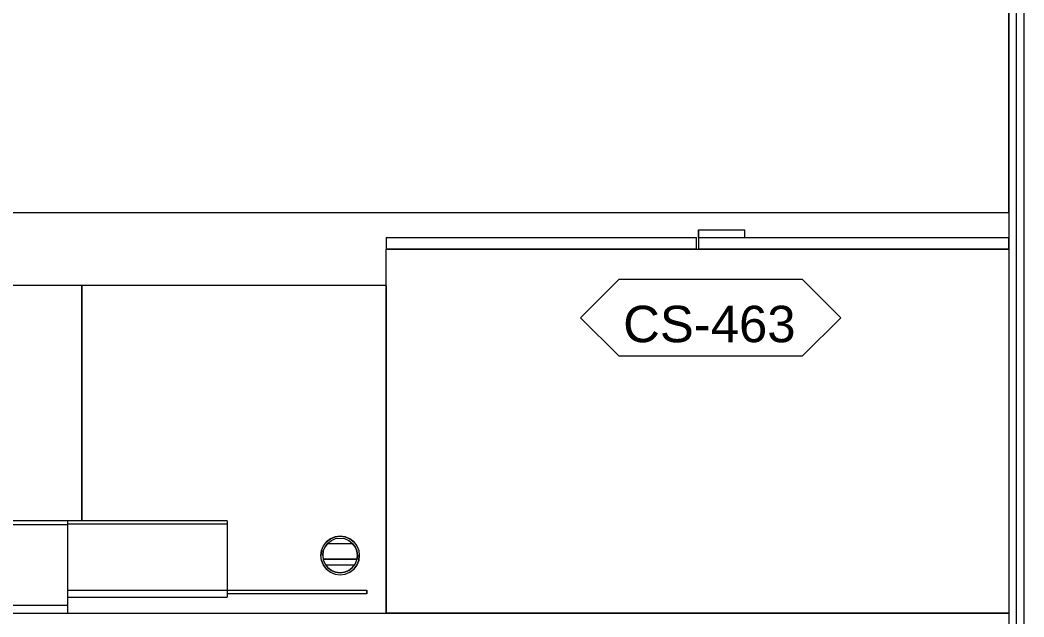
# Model space of a CAD drawing. Header units: centimetres. Extents: x 118932 to 154602, y -32682 to -23521.
# Drawn here: x 127729.8 to 127895.2, y -25857.9 to -25759.6 of the extents above; entities that cross this region are included whole.
import ezdxf

# ---------------------------------------------------------------- set-up
doc = ezdxf.new("R2010")
doc.units = ezdxf.units.CM
doc.header["$LTSCALE"] = 50
doc.header["$MEASUREMENT"] = 0
for name, color, linetype, lineweight, true_color in [('GEN_00_BL_Yazı', 7, 'Continuous', 0, 0x4f5250), ('GEN_02_TF_Mobilya', 7, 'Continuous', 5, 0x745e3d), ('GEN_05_ML_Alçıpan-RefEdit0', 7, 'Continuous', 18, 0x008b29), ('GEN_05_ML_Alçıpan_giydirme', 7, 'Continuous', 18, 0x7ebab5), ('KALACAK DUVARLAR', 7, 'Continuous', 30, 0x005387)]:
    doc.layers.add(name, color=color, linetype=linetype, lineweight=lineweight, true_color=true_color)
doc.layers.add('GEN_02_TF_Halı', color=7, linetype='Continuous', lineweight=5, true_color=0x903373, transparency=0.8)
doc.styles.add('Arial_6', font='arial.ttf', dxfattribs={"height": 59.5325})

# ---------------------------------------------------------------- blocks, each defined once
blk = doc.blocks.new('level -1 d blok duvarlar')
at = {"layer": 'GEN_05_ML_Alçıpan-RefEdit0', "elevation": 0}
blk.add_lwpolyline([(-1510.44, -627.2), (-1740.44, -627.2), (-1740.44, -710.2), (-1757.44, -710.2), (-1757.44, -610.2), (-1510.44, -610.2), (-1510.44, -612.7), (-1754.94, -612.7), (-1754.94, -707.7), (-1742.94, -707.7), (-1742.94, -624.7), (-1510.44, -624.7)], dxfattribs=at)
at = {"layer": 'GEN_05_ML_Alçıpan_giydirme', "elevation": 0}
for points in [[(-1585.99, -16.48), (-1507.94, -16.48), (-1507.94, -819.81), (-1740.44, -819.81)], [(-1587.24, -16.52), (-1587.24, -17.73), (-1509.19, -17.73), (-1509.19, -818.56), (-1740.44, -818.56)], [(-1588.49, -16.52), (-1588.49, -18.98), (-1510.44, -18.98), (-1510.44, -817.31), (-1740.44, -817.31)]]:
    blk.add_lwpolyline(points, dxfattribs=at)
blk = doc.blocks.new('FFE-Tag')
at = {"color": 0}
blk.add_wipeout([(-8.761, 0), (-6.189, 2.572), (6.189, 2.572), (8.761, 0), (6.189, -2.572), (-6.189, -2.572)], dxfattribs=at).dxf.layer = 'GEN_00_BL_Yazı'
at = {"layer": 'GEN_00_BL_Yazı', "color": 0}
for p, q in [((-8.761, 0), (-6.189, 2.572)), ((6.189, 2.572), (-6.189, 2.572)), ((8.761, 0), (6.189, 2.572)), ((-8.761, 0), (-6.189, -2.572)), ((8.761, 0), (6.189, -2.572)), ((-6.189, -2.572), (6.189, -2.572))]:
    blk.add_line(p, q, dxfattribs=at)
blk = doc.blocks.new('CS-463')
at = {"layer": 'GEN_00_BL_Yazı', "insert": (-0.22, -1.08), "char_height": 6, "attachment_point": 5, "style": 'Arial_6'}
blk.add_mtext('CS-463', dxfattribs=at)
blk = doc.blocks.new('*U755')
at = {"layer": 'GEN_02_TF_Mobilya'}
for p, q in [((-513, -285), (-513, -304.1)), ((-513, -285), (-513, -304.1)), ((-513, -285), (-27, -285)), ((-513, -285), (-27, -285)), ((-27, -285), (-1.6, -285)), ((-27, -285), (-1.6, -285)), ((-1.6, -304.1), (-1.6, -285)), ((-1.6, -304.1), (-1.6, -285)), ((1.6, -285), (1.6, -304.1)), ((1.6, -285), (27, -285)), ((27, -285), (1.6, -285)), ((1.6, -285), (1.6, -304.1)), ((27, -285), (513, -285)), ((27, -285), (513, -285)), ((513, -304.1), (513, -285)), ((513, -304.1), (513, -285)), ((-1.6, -304.1), (-513, -304.1)), ((-1.6, -304.1), (-513, -304.1)), ((-77.8, -304.1), (-77.8, -316.8)), ((-77.8, -304.1), (-77.8, -316.8)), ((-1.6, -304.1), (-1.6, -316.8)), ((-1.6, -316.8), (-1.6, -304.1)), ((513, -304.1), (1.6, -304.1)), ((513, -304.1), (1.6, -304.1)), ((-1.6, -316.8), (-77.8, -316.8)), ((-1.6, -316.8), (-77.8, -316.8))]:
    blk.add_line(p, q, dxfattribs=at)
at = {"layer": 'GEN_00_BL_Yazı', "xscale": 24.48801272789174, "yscale": 24.48801272789174, "zscale": 24.48801272789174}
blk.add_blockref('FFE-Tag', (-21.8, -171.9), dxfattribs=at)
at = {"layer": 'GEN_02_TF_Mobilya'}
blk.add_lwpolyline([(-513, 315), (513, 315), (513, -285), (-513, -285)], close=True, dxfattribs=at)
at = {"xscale": 10, "yscale": 10, "zscale": 10, "rotation": 179.9999999999595}
blk.add_blockref('CS-463', (-21.8, -171.9), dxfattribs=at)
blk = doc.blocks.new('CS-456.S R')
at = {"layer": 'GEN_00_BL_Yazı', "insert": (-0.19, -0.75), "char_height": 6, "attachment_point": 5, "style": 'Arial_6'}
blk.add_mtext('CS-456.S R', dxfattribs=at)
blk = doc.blocks.new('CS-456.S R MİNİBAR')
at = {"layer": 'GEN_02_TF_Mobilya'}
for p, q in [((-142.4, 53.97), (-139.23, 53.97)), ((-139.23, 53.97), (-142.4, 53.97)), ((-142.4, 53.97), (-142.4, 0)), ((-139.23, 53.97), (-139.23, 15.24)), ((-139.23, 53.97), (-139.23, 15.24)), ((-139.23, 15.24), (-139.23, 53.97)), ((-50.17, 53.97), (-139.23, 53.97)), ((-50.17, 53.97), (-139.23, 53.97)), ((-139.23, 15.24), (-139.23, 53.97)), ((0, 53.97), (-50.17, 53.97)), ((-50.17, 15.24), (-50.17, 53.97)), ((0, 53.97), (-50.17, 53.97)), ((-50.17, 15.24), (-50.17, 53.97)), ((-50.17, 53.97), (-50.17, 15.24)), ((-50.17, 53.97), (-50.17, 15.24)), ((0, 53.97), (0, 0)), ((0, 53.97), (0, 0)), ((-52.55, 15.24), (-142.24, 15.24)), ((-142.24, 14.6), (-142.24, 15.24)), ((-142.24, 14.6), (-142.24, 15.24)), ((-52.55, 15.24), (-142.24, 15.24)), ((-52.55, 15.24), (-52.55, 14.6)), ((-52.55, 15.24), (-52.55, 14.6)), ((-26.23, 15.24), (-52.55, 15.24)), ((-26.23, 15.24), (-52.55, 15.24)), ((-26.23, 15.24), (-26.23, 14.72)), ((-26.23, 15.24), (-26.23, 14.72)), ((-142.24, 14.6), (-52.55, 14.6)), ((-142.24, 1.27), (-142.24, 14.6)), ((-142.24, 14.6), (-52.55, 14.6)), ((-142.24, 1.27), (-142.24, 14.6)), ((-52.55, 14.72), (-26.23, 14.72)), ((-52.55, 14.72), (-26.23, 14.72)), ((-52.55, 14.6), (-52.55, 1.27)), ((-52.55, 14.6), (-52.55, 1.27)), ((-26.23, 14.72), (-26.23, 3.72)), ((-26.23, 14.72), (-26.23, 3.72)), ((-10.37, 11.11), (-9.87, 11.77)), ((-10.37, 11.11), (-9.87, 11.77)), ((-9.87, 11.77), (-9.21, 12.27)), ((-9.21, 12.27), (-9.87, 11.77)), ((-9.64, 11.55), (-9.05, 12)), ((-9.64, 11.55), (-9.05, 12)), ((-9.21, 12.27), (-8.44, 12.59)), ((-8.44, 12.59), (-9.21, 12.27)), ((-9.05, 12), (-8.36, 12.29)), ((-9.05, 12), (-8.36, 12.29)), ((-8.44, 12.59), (-7.62, 12.7)), ((-7.62, 12.7), (-8.44, 12.59)), ((-8.36, 12.29), (-7.62, 12.38)), ((-8.36, 12.29), (-7.62, 12.38)), ((-7.62, 12.7), (-6.8, 12.59)), ((-6.8, 12.59), (-7.62, 12.7)), ((-7.62, 12.38), (-6.88, 12.29)), ((-7.62, 12.38), (-6.88, 12.29)), ((-6.88, 12.29), (-6.19, 12)), ((-6.88, 12.29), (-6.19, 12)), ((-6.8, 12.59), (-6.03, 12.27)), ((-6.03, 12.27), (-6.8, 12.59)), ((-6.19, 12), (-5.6, 11.55)), ((-6.19, 12), (-5.6, 11.55)), ((-6.03, 12.27), (-5.37, 11.77)), ((-5.37, 11.77), (-6.03, 12.27)), ((-5.37, 11.77), (-4.87, 11.11)), ((-5.37, 11.77), (-4.87, 11.11)), ((-10.69, 10.35), (-10.8, 9.52)), ((-10.8, 9.52), (-10.69, 10.35)), ((-10.69, 10.35), (-10.37, 11.11)), ((-10.69, 10.35), (-10.37, 11.11)), ((-10.38, 10.26), (-10.48, 9.52)), ((-10.48, 9.52), (-10.38, 10.26)), ((-10.09, 10.95), (-10.38, 10.26)), ((-10.38, 10.26), (-10.09, 10.95)), ((-9.64, 11.55), (-10.09, 10.95)), ((-10.09, 10.95), (-9.64, 11.55)), ((-5.51, 11.43), (-9.73, 11.43)), ((-5.51, 11.43), (-9.73, 11.43)), ((-5.15, 10.95), (-5.6, 11.55)), ((-5.6, 11.55), (-5.15, 10.95)), ((-4.86, 10.26), (-5.15, 10.95)), ((-5.15, 10.95), (-4.86, 10.26)), ((-4.87, 11.11), (-4.55, 10.35)), ((-4.87, 11.11), (-4.55, 10.35)), ((-4.76, 9.52), (-4.86, 10.26)), ((-4.86, 10.26), (-4.76, 9.52)), ((-4.55, 10.35), (-4.45, 9.52)), ((-4.55, 10.35), (-4.45, 9.52)), ((-10.69, 8.7), (-10.8, 9.52)), ((-10.69, 8.7), (-10.8, 9.52)), ((-10.69, 8.7), (-10.37, 7.94)), ((-10.37, 7.94), (-10.69, 8.7)), ((-10.48, 9.52), (-10.38, 8.79)), ((-10.48, 9.52), (-10.38, 8.79)), ((-4.85, 8.89), (-10.39, 8.89)), ((-10.39, 8.89), (-4.85, 8.89)), ((-10.38, 8.79), (-10.09, 8.1)), ((-10.38, 8.79), (-10.09, 8.1)), ((-5.15, 8.1), (-4.86, 8.79)), ((-5.15, 8.1), (-4.86, 8.79)), ((-4.87, 7.94), (-4.55, 8.7)), ((-4.55, 8.7), (-4.87, 7.94)), ((-4.86, 8.79), (-4.76, 9.52)), ((-4.76, 9.52), (-4.86, 8.79)), ((-4.55, 8.7), (-4.45, 9.52)), ((-4.45, 9.52), (-4.55, 8.7)), ((-10.37, 7.94), (-9.87, 7.28)), ((-9.87, 7.28), (-10.37, 7.94)), ((-10.09, 8.1), (-9.64, 7.5)), ((-10.09, 8.1), (-9.64, 7.5)), ((-5.27, 7.94), (-9.97, 7.94)), ((-5.27, 7.94), (-9.97, 7.94)), ((-9.87, 7.28), (-9.21, 6.78)), ((-9.87, 7.28), (-9.21, 6.78)), ((-9.05, 7.05), (-9.64, 7.5)), ((-9.64, 7.5), (-9.05, 7.05)), ((-9.21, 6.78), (-8.44, 6.46)), ((-9.21, 6.78), (-8.44, 6.46)), ((-8.36, 6.76), (-9.05, 7.05)), ((-9.05, 7.05), (-8.36, 6.76)), ((-7.62, 6.67), (-8.36, 6.76)), ((-8.36, 6.76), (-7.62, 6.67)), ((-6.88, 6.76), (-7.62, 6.67)), ((-7.62, 6.67), (-6.88, 6.76)), ((-6.19, 7.05), (-6.88, 6.76)), ((-6.88, 6.76), (-6.19, 7.05)), ((-6.8, 6.46), (-6.03, 6.78)), ((-6.8, 6.46), (-6.03, 6.78)), ((-5.6, 7.5), (-6.19, 7.05)), ((-6.19, 7.05), (-5.6, 7.5)), ((-6.03, 6.78), (-5.37, 7.28)), ((-6.03, 6.78), (-5.37, 7.28)), ((-5.6, 7.5), (-5.15, 8.1)), ((-5.6, 7.5), (-5.15, 8.1)), ((-5.37, 7.28), (-4.87, 7.94)), ((-4.87, 7.94), (-5.37, 7.28)), ((-8.44, 6.46), (-7.62, 6.35)), ((-8.44, 6.46), (-7.62, 6.35)), ((-7.62, 6.35), (-6.8, 6.46)), ((-7.62, 6.35), (-6.8, 6.46)), ((-26.23, 3.72), (-52.55, 3.72)), ((-26.23, 3.72), (-52.55, 3.72)), ((-26.23, 3.81), (-3.18, 3.81)), ((-26.23, 3.81), (-3.18, 3.81)), ((-26.23, 3.72), (-26.23, 2.67)), ((-26.23, 3.72), (-26.23, 2.67)), ((-3.18, 3.81), (-3.18, 3.17)), ((-3.18, 3.17), (-3.18, 3.81)), ((-52.55, 2.67), (-26.23, 2.67)), ((-52.55, 2.67), (-26.23, 2.67)), ((-3.18, 3.17), (-26.23, 3.17)), ((-3.18, 3.17), (-26.23, 3.17)), ((-142.4, 0), (-142.24, 0)), ((-142.4, 0), (-142.24, 0)), ((-142.24, 0), (-142.24, 1.27)), ((-142.24, 0), (-142.24, 1.27)), ((-52.55, 1.27), (-142.24, 1.27)), ((-52.55, 1.27), (-142.24, 1.27)), ((-142.24, 0), (-52.55, 0)), ((-142.24, 0), (-52.55, 0)), ((-52.55, 1.27), (-52.55, 0)), ((-52.55, 1.27), (-52.55, 0)), ((-52.55, 0), (0, 0)), ((-52.55, 0), (0, 0))]:
    blk.add_line(p, q, dxfattribs=at)
at = {"layer": 'KALACAK DUVARLAR'}
blk.add_blockref('CS-456.S R', (-117.2, 42.68), dxfattribs=at)
blk = doc.blocks.new('PPBamako_Level-1_TefrisOda')
at = {"layer": 'GEN_02_TF_Halı', "elevation": 0}
blk.add_lwpolyline([(-1737.95, -556.29), (-1517.95, -556.29), (-1517.95, -56.29), (-1737.95, -56.29)], close=True, dxfattribs=at)
at = {"layer": 'GEN_02_TF_Mobilya', "xscale": 0.1000000000000008, "yscale": 0.1000000000000008, "zscale": 0.1000000000000008, "rotation": 180}
blk.add_blockref('*U755', (-1569.25, -590.79, 0), dxfattribs=at)
at = {"layer": 'KALACAK DUVARLAR'}
blk.add_blockref('CS-456.S R MİNİBAR', (-1620.55, -622.29, 0), dxfattribs=at)

msp = doc.modelspace()

# ---------------------------------------------------------------- block references
at = {"color": 254, "true_color": 0xddb3d4}
msp.add_blockref('level -1 d blok duvarlar', (129403.17, -25247.06, 0), dxfattribs=at)

# ---------------------------------------------------------------- next in the draw order: block references
msp.add_blockref('PPBamako_Level-1_TefrisOda', (129410.67, -25234.99, 0))

doc.saveas('drawing.dxf')
